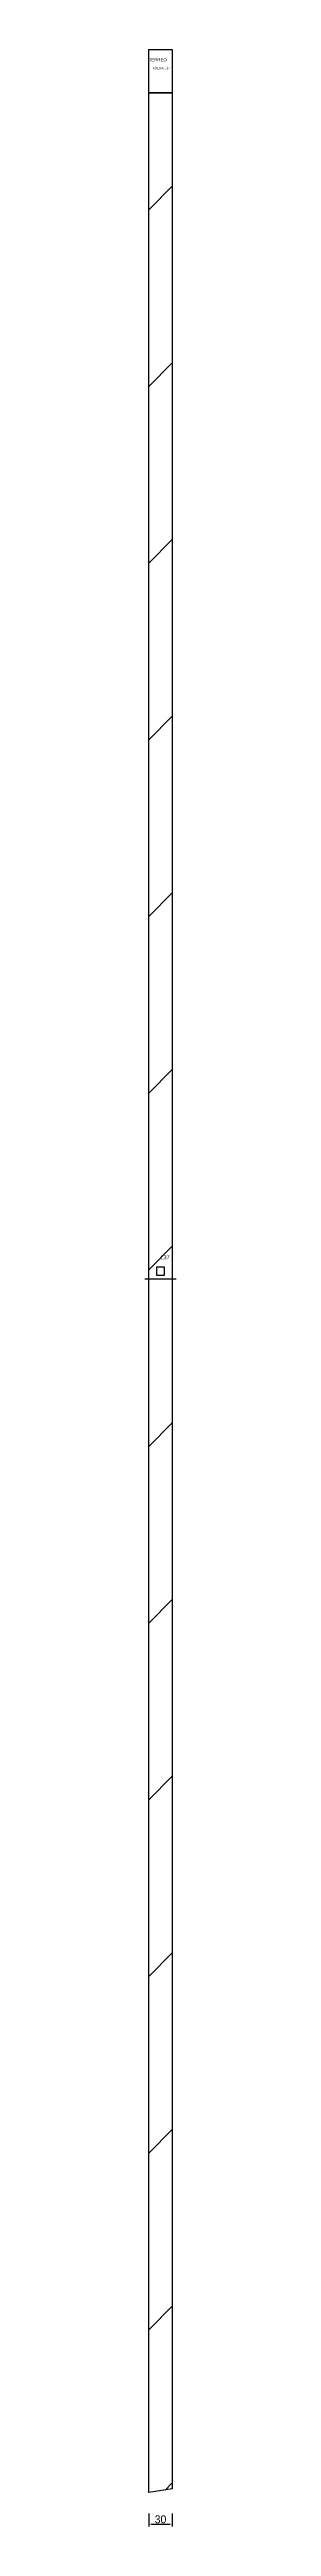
# Model space of a CAD drawing. Header units: metres. Extents: x 217 to 257, y -2946 to 202.
import ezdxf

# ---------------------------------------------------------------- set-up
doc = ezdxf.new("R2010")
doc.units = ezdxf.units.M
for name, color, linetype in [('3', 3, 'CONTINUOUS'), ('COTA', 241, 'CONTINUOUS'), ('FOLHA', 255, 'CONTINUOUS'), ('Hachura', 251, 'CONTINUOUS'), ('NOMENCLATURA', 7, 'CONTINUOUS'), ('Nível', 160, 'CONTINUOUS'), ('Painéis', 200, 'CONTINUOUS'), ('Pilares', 5, 'CONTINUOUS'), ('SARR_2.2x7', 40, 'CONTINUOUS')]:
    doc.layers.add(name, color=color, linetype=linetype)
doc.styles.add('ARIAL', font='Arial.ttf')
doc.dimstyles.new('EZ DXF', dxfattribs={"dimtxt": 10, "dimasz": 3.5, "dimexe": 3, "dimexo": 1.5, "dimgap": 1, "dimtad": 1, "dimdec": 1, "dimdsep": 46, "dimcen": 2.5, "dimazin": 3, "dimtfac": 1, "dimtmove": 0, "dimatfit": 3})

msp = doc.modelspace()

# ---------------------------------------------------------------- hatches: boundary and pattern name
at = {"layer": 'Hachura'}
h = msp.add_hatch(dxfattribs=at)
h.set_pattern_fill('ANSI31', scale=50)
h.paths.add_polyline_path([(222.2, 201.5), (252.2, 201.5), (252.2, -2898.63), (222.2, -2903.31)])
h = msp.add_hatch(dxfattribs=at)
h.set_pattern_fill('ANSI31', scale=50)
h.paths.add_polyline_path([(222.2, 201.5), (252.2, 201.5), (252.2, -2898.63), (222.2, -2903.31)])

# ---------------------------------------------------------------- linework, layer by layer
at = {"layer": '3'}
msp.add_lwpolyline([(222.2, 146.69), (252.2, 146.69)], close=True, dxfattribs=at)
msp.add_lwpolyline([(222.2, 146.69), (252.2, 146.69)], close=True, dxfattribs=at)
at = {"layer": 'Painéis', "color": 200}
for p, q in [((222.2, 201.5), (252.2, 201.5)), ((222.2, -2903.31), (222.2, 201.5)), ((222.2, 201.5), (252.2, 201.5)), ((222.2, -2903.31), (222.2, 201.5)), ((252.2, 201.5), (252.2, -2898.63)), ((252.2, 201.5), (252.2, -2898.63)), ((252.2, -2898.63), (222.2, -2903.31)), ((252.2, -2898.63), (222.2, -2903.31))]:
    msp.add_line(p, q, dxfattribs=at)
at = {"layer": 'Pilares'}
msp.add_lwpolyline([(232.2, -1355.905), (242.2, -1355.905), (242.2, -1345.905), (232.2, -1345.905)], close=True, dxfattribs=at)
msp.add_lwpolyline([(232.2, -1355.905), (242.2, -1355.905), (242.2, -1345.905), (232.2, -1345.905)], close=True, dxfattribs=at)
at = {"layer": 'SARR_2.2x7'}
msp.add_line((217.2, -1360.905), (257.2, -1360.905), dxfattribs=at)
msp.add_line((217.2, -1360.905), (257.2, -1360.905), dxfattribs=at)

# ---------------------------------------------------------------- texts
at = {"layer": 'FOLHA'}
msp.add_text('FOLHA-L37', height=3, dxfattribs=at).set_placement((227.2, 176.5))
msp.add_text('FOLHA-L37', height=3, dxfattribs=at).set_placement((227.2, 176.5))
at = {"layer": 'NOMENCLATURA', "insert": (237.2, -1330.905), "char_height": 5, "attachment_point": 1, "style": 'ARIAL'}
msp.add_mtext('L37', dxfattribs=at)
msp.add_mtext('L37', dxfattribs=at)
at = {"layer": 'Nível'}
msp.add_text('TERREO', height=4, dxfattribs=at).set_placement((222.2, 186.5))
msp.add_text('TERREO', height=4, dxfattribs=at).set_placement((222.2, 186.5))

# ---------------------------------------------------------------- dimensions: what is measured, and where the dimension line sits
at = {"layer": 'COTA'}
msp.add_linear_dim(base=(222.2, -2943.31), p1=(222.2, -2928.31), p2=(252.2, -2928.31), dimstyle='EZ DXF', dxfattribs=at).render()
msp.add_linear_dim(base=(222.2, -2943.31), p1=(222.2, -2928.31), p2=(252.2, -2928.31), dimstyle='EZ DXF', dxfattribs=at).render()

doc.saveas('drawing.dxf')
